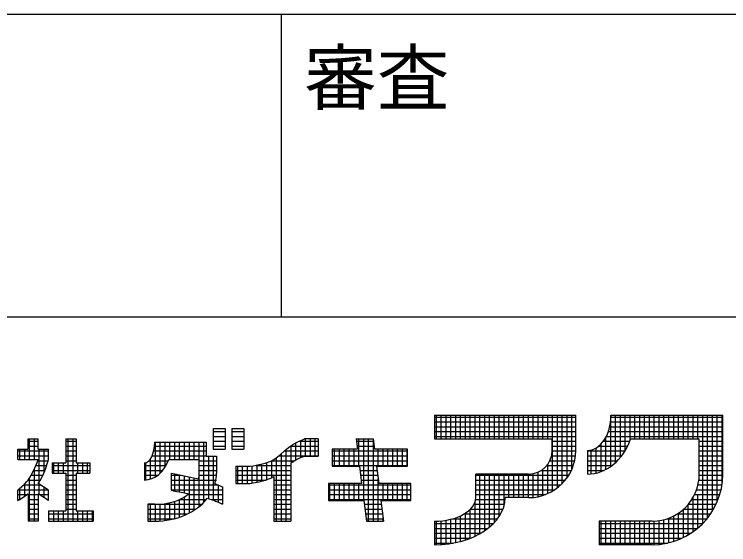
# Model space of a CAD drawing. Units: millimetres, scale not verified. Extents: x -22990 to 8910, y -6308 to 6308.
# Drawn here: x 1229 to 2114, y -5714 to -5056 of the extents above; entities that cross this region are included whole.
import ezdxf
from ezdxf.enums import TextEntityAlignment as Align

# ---------------------------------------------------------------- set-up
doc = ezdxf.new("R2010")
doc.units = ezdxf.units.MM
doc.header["$LTSCALE"] = 30
doc.layers.add('1-3_Axis_waku', color=7, linetype='Continuous', lineweight=25)
doc.styles.add('ＭＳ ゴシック', font='')
doc.styles.get('ＭＳ ゴシック').set_extended_font_data('MS Gothic')

msp = doc.modelspace()

# ---------------------------------------------------------------- linework, layer by layer
at = {"layer": '1-3_Axis_waku'}
for p, q in [((-7770, -5056.5), (8400, -5056.5)), ((1559.99, -5431.5), (1559.99, -5056.5)), ((239.99, -5431.5), (8399.99, -5431.5)), ((1749.68, -5553.32), (1749.68, -5582.48)), ((1749.68, -5553.32), (1924.64, -5553.32)), ((1749.68, -5555.58), (1924.64, -5555.58)), ((1751.98, -5582.48), (1751.98, -5553.32)), ((1757.98, -5582.48), (1757.98, -5553.32)), ((1763.98, -5582.48), (1763.98, -5553.32)), ((1769.98, -5582.48), (1769.98, -5553.32)), ((1775.98, -5582.48), (1775.98, -5553.32)), ((1781.98, -5582.48), (1781.98, -5553.32)), ((1787.98, -5582.48), (1787.98, -5553.32)), ((1793.98, -5582.48), (1793.98, -5553.32)), ((1799.98, -5582.48), (1799.98, -5553.32)), ((1805.98, -5582.48), (1805.98, -5553.32)), ((1811.98, -5582.48), (1811.98, -5553.32)), ((1817.98, -5582.48), (1817.98, -5553.32)), ((1823.98, -5582.48), (1823.98, -5553.32)), ((1829.98, -5582.48), (1829.98, -5553.32)), ((1835.98, -5582.48), (1835.98, -5553.32)), ((1841.98, -5582.48), (1841.98, -5553.32)), ((1847.98, -5582.48), (1847.98, -5553.32)), ((1853.99, -5582.48), (1853.99, -5553.32)), ((1859.99, -5582.48), (1859.99, -5553.32)), ((1865.98, -5582.48), (1865.98, -5553.32)), ((1871.99, -5582.48), (1871.99, -5553.32)), ((1877.99, -5582.48), (1877.99, -5553.32)), ((1883.99, -5582.48), (1883.99, -5553.32)), ((1889.99, -5582.48), (1889.99, -5553.32)), ((1895.99, -5647.27), (1895.99, -5553.32)), ((1901.99, -5643.2), (1901.99, -5553.32)), ((1907.99, -5637.86), (1907.99, -5553.32)), ((1913.99, -5630.65), (1913.99, -5553.32)), ((1919.99, -5619.87), (1919.99, -5553.32)), ((1924.64, -5597.06), (1924.64, -5553.32)), ((1967.98, -5616.74), (1967.98, -5553.32)), ((1968.34, -5555.58), (2106.89, -5555.58)), ((1968.38, -5553.32), (2106.89, -5553.32)), ((1973.98, -5611.86), (1973.98, -5553.32)), ((1979.98, -5605.46), (1979.98, -5553.32)), ((1985.98, -5596.88), (1985.98, -5553.32)), ((1991.98, -5584.38), (1991.98, -5553.32)), ((1997.98, -5582.48), (1997.98, -5553.32)), ((2003.98, -5582.48), (2003.98, -5553.32)), ((2009.98, -5582.48), (2009.98, -5553.32)), ((2015.98, -5582.48), (2015.98, -5553.32)), ((2021.98, -5582.48), (2021.98, -5553.32)), ((2027.99, -5582.48), (2027.99, -5553.32)), ((2033.98, -5582.48), (2033.98, -5553.32)), ((2039.98, -5582.48), (2039.98, -5553.32)), ((2045.99, -5582.48), (2045.99, -5553.32)), ((2051.99, -5582.48), (2051.99, -5553.32)), ((2057.99, -5582.48), (2057.99, -5553.32)), ((2063.99, -5582.48), (2063.99, -5553.32)), ((2069.99, -5582.48), (2069.99, -5553.32)), ((2075.99, -5582.48), (2075.99, -5553.32)), ((2081.99, -5687.34), (2081.99, -5553.32)), ((2087.99, -5680.52), (2087.99, -5553.32)), ((2093.99, -5671.94), (2093.99, -5553.32)), ((2099.99, -5660.26), (2099.99, -5553.32)), ((2105.99, -5638.71), (2105.99, -5553.32)), ((2106.89, -5626.22), (2106.89, -5553.32)), ((1749.68, -5561.58), (1924.64, -5561.58)), ((1967.85, -5561.58), (2106.89, -5561.58)), ((1475.34, -5569.79), (1475.34, -5595.29)), ((1475.34, -5573.58), (1490.24, -5573.58)), ((1498.69, -5569.79), (1498.69, -5595.29)), ((1498.69, -5573.58), (1513.59, -5573.58)), ((1749.68, -5567.58), (1924.64, -5567.58)), ((1749.68, -5573.58), (1924.64, -5573.58)), ((1965.06, -5573.58), (2106.89, -5573.58)), ((1966.78, -5567.58), (2106.89, -5567.58)), ((1246.11, -5582.54), (1258.86, -5582.54)), ((1246.11, -5595.29), (1246.11, -5582.54)), ((1247.99, -5608.04), (1247.99, -5582.54)), ((1253.99, -5608.04), (1253.99, -5582.54)), ((1258.86, -5595.29), (1258.86, -5582.54)), ((1292.86, -5582.54), (1305.61, -5582.54)), ((1292.86, -5582.54), (1292.86, -5612.29)), ((1295.99, -5684.54), (1295.99, -5582.54)), ((1301.99, -5684.54), (1301.99, -5582.54)), ((1305.61, -5582.54), (1305.61, -5612.29)), ((1475.34, -5579.58), (1490.24, -5579.58)), ((1498.69, -5579.58), (1513.59, -5579.58)), ((1583.99, -5605.83), (1583.99, -5584.58)), ((1605.77, -5582.54), (1588.77, -5582.54)), ((1589.99, -5603.79), (1589.99, -5582.54)), ((1595.99, -5603.79), (1595.99, -5582.54)), ((1601.99, -5603.79), (1601.99, -5582.54)), ((1605.77, -5582.54), (1605.77, -5603.79)), ((1652.52, -5582.54), (1673.77, -5582.54)), ((1652.52, -5582.54), (1654.11, -5595.29)), ((1655.98, -5616.54), (1655.98, -5582.54)), ((1661.99, -5659.04), (1661.99, -5582.54)), ((1667.99, -5684.54), (1667.99, -5582.54)), ((1673.77, -5582.54), (1675.36, -5595.29)), ((1673.99, -5684.54), (1673.99, -5584.29)), ((1749.68, -5579.58), (1924.64, -5579.58)), ((1749.68, -5582.48), (1895.48, -5582.48)), ((1895.48, -5597.06), (1895.48, -5582.48)), ((1961.98, -5620.44), (1961.98, -5580.66)), ((1962.54, -5579.58), (2106.89, -5579.58)), ((1992.67, -5582.48), (2077.73, -5582.48)), ((2077.73, -5626.22), (2077.73, -5582.48)), ((1246.11, -5585.58), (1258.86, -5585.58)), ((1246.11, -5591.58), (1258.86, -5591.58)), ((1292.86, -5585.58), (1305.61, -5585.58)), ((1292.86, -5591.58), (1305.61, -5591.58)), ((1402.86, -5591.58), (1466.84, -5591.58)), ((1403.09, -5586.79), (1466.84, -5586.79)), ((1403.98, -5629.6), (1403.98, -5586.79)), ((1409.98, -5624.94), (1409.98, -5586.79)), ((1415.98, -5617.47), (1415.98, -5586.79)), ((1421.99, -5608.04), (1421.99, -5586.79)), ((1427.98, -5608.04), (1427.98, -5586.79)), ((1433.99, -5608.04), (1433.99, -5586.79)), ((1439.99, -5608.04), (1439.99, -5586.79)), ((1445.98, -5608.04), (1445.98, -5586.79)), ((1451.99, -5608.04), (1451.99, -5586.79)), ((1457.99, -5608.04), (1457.99, -5586.79)), ((1463.99, -5661.04), (1463.99, -5586.79)), ((1475.34, -5585.58), (1490.24, -5585.58)), ((1475.34, -5591.58), (1490.24, -5591.58)), ((1498.69, -5585.58), (1513.59, -5585.58)), ((1498.69, -5591.58), (1513.59, -5591.58)), ((1571.61, -5591.58), (1605.77, -5591.58)), ((1571.99, -5611.08), (1571.99, -5590.89)), ((1577.99, -5608.45), (1577.99, -5587.04)), ((1581.75, -5585.58), (1605.77, -5585.58)), ((1652.9, -5585.58), (1674.15, -5585.58)), ((1653.65, -5591.58), (1674.9, -5591.58)), ((1895.48, -5585.58), (1924.64, -5585.58)), ((1895.48, -5591.58), (1924.64, -5591.58)), ((1953.35, -5591.58), (1988.86, -5591.58)), ((1955.98, -5623.14), (1955.98, -5589.11)), ((1958.91, -5585.58), (1991.52, -5585.58)), ((2077.73, -5585.58), (2106.89, -5585.58)), ((2077.73, -5591.58), (2106.89, -5591.58)), ((1233.36, -5608.04), (1233.36, -5595.29)), ((1233.36, -5595.29), (1246.11, -5595.29)), ((1233.36, -5597.58), (1271.61, -5597.58)), ((1235.98, -5608.04), (1235.98, -5595.29)), ((1241.99, -5608.04), (1241.99, -5595.29)), ((1258.86, -5595.29), (1271.61, -5595.29)), ((1259.99, -5651.29), (1259.99, -5595.29)), ((1265.99, -5624.37), (1265.99, -5595.29)), ((1271.61, -5608.04), (1271.61, -5595.29)), ((1292.86, -5597.58), (1305.61, -5597.58)), ((1401.89, -5597.58), (1466.84, -5597.58)), ((1475.34, -5595.29), (1490.24, -5595.29)), ((1498.69, -5595.29), (1513.59, -5595.29)), ((1559.99, -5684.54), (1559.99, -5600.78)), ((1564.11, -5597.58), (1605.77, -5597.58)), ((1565.99, -5684.54), (1565.99, -5595.48)), ((1622.77, -5595.29), (1622.77, -5616.54)), ((1654.11, -5595.29), (1622.77, -5595.29)), ((1622.77, -5597.58), (1716.27, -5597.58)), ((1625.98, -5616.54), (1625.98, -5595.29)), ((1631.98, -5616.54), (1631.98, -5595.29)), ((1637.98, -5616.54), (1637.98, -5595.29)), ((1643.99, -5616.54), (1643.99, -5595.29)), ((1649.99, -5616.54), (1649.99, -5595.29)), ((1716.27, -5595.29), (1675.36, -5595.29)), ((1679.99, -5616.54), (1679.99, -5595.29)), ((1685.99, -5616.54), (1685.99, -5595.29)), ((1691.99, -5616.54), (1691.99, -5595.29)), ((1697.99, -5616.54), (1697.99, -5595.29)), ((1703.99, -5616.54), (1703.99, -5595.29)), ((1709.99, -5616.54), (1709.99, -5595.29)), ((1715.99, -5616.54), (1715.99, -5595.29)), ((1716.27, -5616.54), (1716.27, -5595.29)), ((1895.48, -5597.58), (1924.64, -5597.58)), ((1939.22, -5597.06), (1939.22, -5626.22)), ((1939.22, -5597.58), (1985.56, -5597.58)), ((1943.98, -5625.97), (1943.98, -5596.47)), ((1949.98, -5624.97), (1949.98, -5593.97)), ((2077.73, -5597.58), (2106.89, -5597.58)), ((1233.36, -5603.58), (1271.61, -5603.58)), ((1233.36, -5608.04), (1258.86, -5608.04)), ((1258.31, -5609.58), (1271.61, -5609.58)), ((1292.86, -5603.58), (1305.61, -5603.58)), ((1292.86, -5609.58), (1305.61, -5609.58)), ((1396.05, -5609.58), (1420.02, -5609.58)), ((1397.98, -5632.34), (1397.98, -5607.19)), ((1399.93, -5603.58), (1466.84, -5603.58)), ((1420.62, -5608.04), (1458.34, -5608.04)), ((1458.34, -5625.04), (1458.34, -5608.04)), ((1458.34, -5609.58), (1479.59, -5609.58)), ((1469.99, -5656.36), (1469.99, -5603.79)), ((1475.99, -5658.64), (1475.99, -5603.79)), ((1479.59, -5603.79), (1479.59, -5625.04)), ((1547.99, -5630.63), (1547.99, -5609.56)), ((1549.12, -5609.58), (1576.29, -5609.58)), ((1553.99, -5684.54), (1553.99, -5606.07)), ((1556.61, -5603.58), (1605.77, -5603.58)), ((1588.77, -5603.79), (1605.77, -5603.79)), ((1622.77, -5603.58), (1716.27, -5603.58)), ((1622.77, -5609.58), (1716.27, -5609.58)), ((1892.66, -5609.58), (1923.28, -5609.58)), ((1894.74, -5603.58), (1924.28, -5603.58)), ((1939.22, -5603.58), (1981.46, -5603.58)), ((1939.22, -5609.58), (1976.31, -5609.58)), ((2077.73, -5603.58), (2106.89, -5603.58)), ((2077.73, -5609.58), (2106.89, -5609.58)), ((1253.99, -5684.54), (1253.99, -5619.87)), ((1255.85, -5615.58), (1269.49, -5615.58)), ((1275.86, -5612.29), (1275.86, -5625.04)), ((1275.86, -5612.29), (1292.86, -5612.29)), ((1275.86, -5615.58), (1322.61, -5615.58)), ((1277.99, -5625.04), (1277.99, -5612.29)), ((1283.99, -5625.04), (1283.99, -5612.29)), ((1289.99, -5625.04), (1289.99, -5612.29)), ((1305.61, -5612.29), (1322.61, -5612.29)), ((1307.99, -5625.04), (1307.99, -5612.29)), ((1313.99, -5625.04), (1313.99, -5612.29)), ((1319.99, -5625.04), (1319.99, -5612.29)), ((1322.61, -5612.29), (1322.61, -5625.04)), ((1390.33, -5612.29), (1390.33, -5633.54)), ((1390.33, -5615.58), (1417.12, -5615.58)), ((1391.98, -5633.48), (1391.98, -5612.07)), ((1458.34, -5615.58), (1479.59, -5615.58)), ((1503.76, -5616.54), (1520.77, -5616.54)), ((1505.98, -5637.79), (1505.98, -5616.54)), ((1511.98, -5637.79), (1511.98, -5616.54)), ((1517.98, -5637.79), (1517.98, -5616.54)), ((1523.99, -5637.31), (1523.99, -5616.03)), ((1528.29, -5615.58), (1571.77, -5615.58)), ((1529.98, -5636.21), (1529.98, -5615.07)), ((1535.98, -5635.11), (1535.98, -5614.12)), ((1541.99, -5633.09), (1541.99, -5611.84)), ((1571.77, -5612.29), (1571.77, -5684.54)), ((1622.77, -5615.58), (1716.27, -5615.58)), ((1622.77, -5616.54), (1656.77, -5616.54)), ((1656.77, -5616.54), (1659.43, -5637.79)), ((1678.02, -5616.54), (1716.27, -5616.54)), ((1678.02, -5616.54), (1680.67, -5637.79)), ((1888.84, -5615.58), (1921.62, -5615.58)), ((1889.99, -5650.36), (1889.99, -5614.09)), ((1939.22, -5615.58), (1969.56, -5615.58)), ((2077.73, -5615.58), (2106.89, -5615.58)), ((1250, -5627.58), (1264.71, -5627.58)), ((1253.18, -5621.58), (1267.1, -5621.58)), ((1275.86, -5621.58), (1322.61, -5621.58)), ((1275.86, -5625.04), (1292.86, -5625.04)), ((1292.86, -5625.04), (1292.86, -5671.79)), ((1292.86, -5627.58), (1305.61, -5627.58)), ((1305.61, -5625.04), (1322.61, -5625.04)), ((1305.61, -5625.04), (1305.61, -5671.79)), ((1390.33, -5621.58), (1413.04, -5621.58)), ((1390.33, -5627.58), (1406.94, -5627.58)), ((1423.49, -5625.04), (1423.49, -5646.29)), ((1423.49, -5627.58), (1435.99, -5627.58)), ((1427.98, -5647.2), (1427.98, -5625.91)), ((1433.99, -5648.42), (1433.99, -5627.16)), ((1439.99, -5649.64), (1439.99, -5628.41)), ((1458.34, -5621.58), (1479.59, -5621.58)), ((1458.34, -5627.58), (1479.59, -5627.58)), ((1503.76, -5621.58), (1571.77, -5621.58)), ((1503.76, -5627.58), (1571.77, -5627.58)), ((1657.4, -5621.58), (1678.65, -5621.58)), ((1658.15, -5627.58), (1679.4, -5627.58)), ((1800.71, -5655.38), (1800.71, -5626.22)), ((1866.32, -5626.22), (1800.71, -5626.22)), ((1800.71, -5627.58), (1916.02, -5627.58)), ((1805.98, -5700.01), (1805.98, -5626.22)), ((1811.98, -5696.31), (1811.98, -5626.22)), ((1817.98, -5691.81), (1817.98, -5626.22)), ((1823.98, -5686.16), (1823.98, -5626.22)), ((1829.98, -5678.51), (1829.98, -5626.22)), ((1835.98, -5664.9), (1835.98, -5626.22)), ((1841.98, -5655.38), (1841.98, -5626.22)), ((1847.98, -5655.38), (1847.98, -5626.22)), ((1853.99, -5655.38), (1853.99, -5626.22)), ((1859.99, -5655.38), (1859.99, -5626.22)), ((1865.98, -5655.38), (1865.98, -5626.22)), ((1871.99, -5655.1), (1871.99, -5625.66)), ((1877.99, -5654.2), (1877.99, -5623.78)), ((1882.1, -5621.58), (1919.24, -5621.58)), ((1883.99, -5652.64), (1883.99, -5620.26)), ((1939.22, -5621.58), (1959.69, -5621.58)), ((2077.71, -5627.58), (2106.88, -5627.58)), ((2077.73, -5621.58), (2106.89, -5621.58)), ((1246.51, -5633.58), (1261.56, -5633.58)), ((1247.99, -5684.54), (1247.99, -5631.23)), ((1271.61, -5646.29), (1258.86, -5637.79)), ((1292.86, -5633.58), (1305.61, -5633.58)), ((1423.49, -5633.58), (1479.59, -5633.58)), ((1445.98, -5674.3), (1445.98, -5629.66)), ((1451.99, -5670.79), (1451.99, -5630.92)), ((1457.99, -5666.47), (1457.99, -5629.51)), ((1503.76, -5633.58), (1541.08, -5633.58)), ((1550.51, -5629.29), (1550.51, -5684.54)), ((1550.51, -5633.58), (1571.77, -5633.58)), ((1618.52, -5637.79), (1618.52, -5659.04)), ((1659.43, -5637.79), (1618.52, -5637.79)), ((1619.98, -5659.04), (1619.98, -5637.79)), ((1625.98, -5659.04), (1625.98, -5637.79)), ((1631.98, -5659.04), (1631.98, -5637.79)), ((1637.98, -5659.04), (1637.98, -5637.79)), ((1643.99, -5659.04), (1643.99, -5637.79)), ((1649.99, -5659.04), (1649.99, -5637.79)), ((1655.98, -5659.04), (1655.98, -5637.79)), ((1658.9, -5633.58), (1680.15, -5633.58)), ((1679.99, -5684.54), (1679.99, -5632.29)), ((1720.52, -5637.79), (1680.67, -5637.79)), ((1685.99, -5659.04), (1685.99, -5637.79)), ((1691.99, -5659.04), (1691.99, -5637.79)), ((1697.99, -5659.04), (1697.99, -5637.79)), ((1703.99, -5659.04), (1703.99, -5637.79)), ((1709.99, -5659.04), (1709.99, -5637.79)), ((1715.99, -5659.04), (1715.99, -5637.79)), ((1720.52, -5659.04), (1720.52, -5637.79)), ((1800.71, -5633.58), (1911.79, -5633.58)), ((2077.26, -5633.58), (2106.58, -5633.58)), ((1233.36, -5659.04), (1233.36, -5646.29)), ((1234.18, -5645.58), (1270.55, -5645.58)), ((1235.98, -5657.45), (1235.98, -5643.94)), ((1240.63, -5639.58), (1261.55, -5639.58)), ((1241.99, -5653.52), (1241.99, -5638.57)), ((1265.99, -5655.29), (1265.99, -5642.54)), ((1271.61, -5659.04), (1271.61, -5646.29)), ((1292.86, -5639.58), (1305.61, -5639.58)), ((1292.86, -5645.58), (1305.61, -5645.58)), ((1423.49, -5639.58), (1481.58, -5639.58)), ((1423.49, -5645.58), (1487.24, -5645.58)), ((1481.99, -5660.92), (1481.99, -5639.77)), ((1487.24, -5642.04), (1487.24, -5663.29)), ((1550.51, -5639.58), (1571.77, -5639.58)), ((1550.51, -5645.58), (1571.77, -5645.58)), ((1618.52, -5639.58), (1720.52, -5639.58)), ((1618.52, -5645.58), (1720.52, -5645.58)), ((1800.71, -5639.58), (1906.23, -5639.58)), ((1800.71, -5645.58), (1898.68, -5645.58)), ((2074.42, -5645.58), (2104.72, -5645.58)), ((2076.18, -5639.58), (2105.86, -5639.58)), ((1233.36, -5651.58), (1244.94, -5651.58)), ((1246.11, -5650.54), (1246.11, -5684.54)), ((1246.11, -5651.58), (1258.86, -5651.58)), ((1258.86, -5650.54), (1258.86, -5684.54)), ((1271.61, -5659.04), (1258.86, -5650.54)), ((1260.42, -5651.58), (1271.61, -5651.58)), ((1292.86, -5651.58), (1305.61, -5651.58)), ((1439.99, -5677.15), (1439.99, -5654.42)), ((1444.06, -5651.58), (1487.24, -5651.58)), ((1550.51, -5651.58), (1571.77, -5651.58)), ((1618.52, -5651.58), (1720.52, -5651.58)), ((1800.71, -5651.58), (1887.02, -5651.58)), ((1866.32, -5655.38), (1837.16, -5655.38)), ((2069.99, -5697.59), (2069.99, -5655.25)), ((2071.92, -5651.58), (2103.13, -5651.58)), ((2075.99, -5692.94), (2075.99, -5651.58)), ((1233.36, -5657.58), (1235.79, -5657.58)), ((1246.11, -5657.58), (1258.86, -5657.58)), ((1246.11, -5663.58), (1258.86, -5663.58)), ((1269.42, -5657.58), (1271.61, -5657.58)), ((1292.86, -5657.58), (1305.61, -5657.58)), ((1292.86, -5663.58), (1305.61, -5663.58)), ((1394.59, -5663.29), (1394.59, -5684.54)), ((1403.09, -5663.29), (1394.59, -5663.29)), ((1394.59, -5663.58), (1461.37, -5663.58)), ((1397.98, -5684.4), (1397.98, -5663.29)), ((1403.98, -5684.53), (1403.98, -5663.2)), ((1409.98, -5684.29), (1409.98, -5663.24)), ((1415.98, -5683.68), (1415.98, -5662.73)), ((1421.99, -5682.69), (1421.99, -5661.68)), ((1427.98, -5681.29), (1427.98, -5660.01)), ((1433.99, -5679.46), (1433.99, -5657.65)), ((1434.14, -5657.58), (1467.13, -5657.58)), ((1472.92, -5657.58), (1487.24, -5657.58)), ((1550.51, -5657.58), (1571.77, -5657.58)), ((1550.51, -5663.58), (1571.77, -5663.58)), ((1618.52, -5657.58), (1720.52, -5657.58)), ((1618.52, -5659.04), (1662.08, -5659.04)), ((1662.08, -5659.04), (1665.27, -5684.54)), ((1662.65, -5663.58), (1683.9, -5663.58)), ((1683.33, -5659.04), (1720.52, -5659.04)), ((1683.33, -5659.04), (1686.52, -5684.54)), ((1798.65, -5663.58), (1836.29, -5663.58)), ((1799.98, -5703.09), (1799.98, -5660.29)), ((1800.56, -5657.58), (1837.1, -5657.58)), ((2063.99, -5701.49), (2063.99, -5663.82)), ((2064.19, -5663.58), (2098.51, -5663.58)), ((2068.58, -5657.58), (2101.07, -5657.58)), ((1246.11, -5669.58), (1258.86, -5669.58)), ((1271.61, -5671.79), (1271.61, -5684.54)), ((1271.61, -5671.79), (1292.86, -5671.79)), ((1271.98, -5684.54), (1271.98, -5671.79)), ((1277.99, -5684.54), (1277.99, -5671.79)), ((1283.99, -5684.54), (1283.99, -5671.79)), ((1289.99, -5684.54), (1289.99, -5671.79)), ((1292.86, -5669.58), (1305.61, -5669.58)), ((1305.61, -5671.79), (1326.86, -5671.79)), ((1307.99, -5684.54), (1307.99, -5671.79)), ((1313.99, -5684.54), (1313.99, -5671.79)), ((1319.99, -5684.54), (1319.99, -5671.79)), ((1325.99, -5684.54), (1325.99, -5671.79)), ((1326.86, -5671.79), (1326.86, -5684.54)), ((1394.59, -5669.58), (1453.8, -5669.58)), ((1550.51, -5669.58), (1571.77, -5669.58)), ((1663.4, -5669.58), (1684.65, -5669.58)), ((1793.98, -5705.66), (1793.98, -5669.85)), ((1794.25, -5669.58), (1834.52, -5669.58)), ((2057.99, -5704.73), (2057.99, -5669.95)), ((2058.41, -5669.58), (2095.39, -5669.58)), ((1246.11, -5675.58), (1258.86, -5675.58)), ((1246.11, -5681.58), (1258.86, -5681.58)), ((1271.61, -5675.58), (1326.86, -5675.58)), ((1271.61, -5681.58), (1326.86, -5681.58)), ((1394.59, -5675.58), (1443.44, -5675.58)), ((1394.59, -5681.58), (1426.88, -5681.58)), ((1550.51, -5675.58), (1571.77, -5675.58)), ((1550.51, -5681.58), (1571.77, -5681.58)), ((1664.15, -5675.58), (1685.4, -5675.58)), ((1664.9, -5681.58), (1686.15, -5681.58)), ((1685.99, -5684.54), (1685.99, -5680.3)), ((1769.98, -5712.1), (1769.98, -5682.13)), ((1772.07, -5681.58), (1827.83, -5681.58)), ((1775.98, -5711), (1775.98, -5680.37)), ((1781.98, -5709.57), (1781.98, -5677.95)), ((1786.48, -5675.58), (1831.74, -5675.58)), ((1787.98, -5707.81), (1787.98, -5674.65)), ((2037.74, -5681.58), (2087.14, -5681.58)), ((2039.98, -5711.24), (2039.98, -5680.79)), ((2045.99, -5709.56), (2045.99, -5678.13)), ((2050.47, -5675.58), (2091.63, -5675.58)), ((2051.99, -5707.4), (2051.99, -5674.59)), ((1258.86, -5684.54), (1246.11, -5684.54)), ((1271.61, -5684.54), (1326.86, -5684.54)), ((1394.59, -5684.54), (1405.05, -5684.54)), ((1550.51, -5684.54), (1571.77, -5684.54)), ((1665.27, -5684.54), (1686.52, -5684.54)), ((1749.68, -5684.54), (1749.68, -5713.7)), ((1749.68, -5687.58), (1822.61, -5687.58)), ((1751.98, -5713.67), (1751.98, -5684.51)), ((1757.98, -5713.43), (1757.98, -5684.15)), ((1763.98, -5712.91), (1763.98, -5683.37)), ((1953.8, -5684.54), (1953.8, -5713.7)), ((2019.41, -5684.54), (1953.8, -5684.54)), ((1953.8, -5687.58), (2081.76, -5687.58)), ((1955.98, -5713.7), (1955.98, -5684.54)), ((1961.98, -5713.7), (1961.98, -5684.54)), ((1967.98, -5713.7), (1967.98, -5684.54)), ((1973.98, -5713.7), (1973.98, -5684.54)), ((1979.98, -5713.7), (1979.98, -5684.54)), ((1985.98, -5713.7), (1985.98, -5684.54)), ((1991.98, -5713.7), (1991.98, -5684.54)), ((1997.98, -5713.7), (1997.98, -5684.54)), ((2003.98, -5713.7), (2003.98, -5684.54)), ((2009.98, -5713.7), (2009.98, -5684.54)), ((2015.98, -5713.7), (2015.98, -5684.54)), ((2021.98, -5713.66), (2021.98, -5684.48)), ((2027.99, -5713.28), (2027.99, -5683.9)), ((2033.98, -5712.47), (2033.98, -5682.69)), ((1749.68, -5693.58), (1815.77, -5693.58)), ((1749.68, -5699.58), (1806.74, -5699.58)), ((1953.8, -5693.58), (2075.22, -5693.58)), ((1953.8, -5699.58), (2067.06, -5699.58)), ((1749.68, -5705.58), (1794.19, -5705.58)), ((1953.8, -5705.58), (2056.21, -5705.58)), ((1749.68, -5711.58), (1773.01, -5711.58)), ((1953.8, -5711.58), (2038.54, -5711.58)), ((2019.41, -5713.7), (1953.8, -5713.7))]:
    msp.add_line(p, q, dxfattribs=at)
for points in [[(1475.34, -5569.79), (1490.24, -5569.79), (1490.24, -5595.29)], [(1498.69, -5569.79), (1513.59, -5569.79), (1513.59, -5595.29)], [(1520.77, -5616.54), (1525.17, -5615.84), (1532.68, -5614.46), (1539.94, -5612.62), (1546.79, -5610.02), (1550.51, -5608.04), (1553.62, -5605.97), (1558.71, -5601.9), (1563.66, -5597.54), (1568.71, -5593.28), (1571.77, -5591.04), (1573.99, -5589.61), (1577.97, -5587.39), (1582.1, -5585.41), (1586.31, -5583.57), (1588.77, -5582.54)], [(1466.84, -5586.79), (1466.84, -5603.79), (1479.59, -5603.79)], [(1233.36, -5646.29), (1235.26, -5644.6), (1238.5, -5641.66), (1241.61, -5638.63), (1244.53, -5635.46), (1246.11, -5633.54), (1248.39, -5630.35), (1251.82, -5624.48), (1254.75, -5618.25), (1257.39, -5611.82), (1258.86, -5608.04)], [(1258.86, -5637.79), (1261.32, -5634.06), (1264.87, -5627.2), (1267.75, -5619.94), (1270.25, -5612.44), (1271.61, -5608.04)], [(1571.77, -5612.29), (1573.99, -5610.86), (1577.97, -5608.64), (1582.1, -5606.66), (1586.31, -5604.82), (1588.77, -5603.79)], [(1503.76, -5616.54), (1503.76, -5637.79), (1520.77, -5637.79)], [(1423.49, -5625.04), (1427.99, -5625.95), (1435.76, -5627.53), (1443.53, -5629.15), (1451.29, -5630.83), (1455.79, -5631.84), (1457.43, -5632.22)], [(1520.77, -5637.79), (1525.17, -5637.09), (1532.68, -5635.72), (1539.94, -5633.87), (1546.79, -5631.26), (1550.51, -5629.29)], [(1423.49, -5646.29), (1427.99, -5647.2), (1435.76, -5648.78), (1443.53, -5650.4), (1445.11, -5650.74)], [(1477.74, -5638.05), (1478.48, -5638.33), (1480.94, -5639.32), (1483.39, -5640.36), (1485.83, -5641.42), (1487.24, -5642.04)], [(1233.36, -5659.04), (1235.17, -5657.91), (1238.29, -5655.95), (1241.36, -5653.93), (1244.39, -5651.82), (1246.11, -5650.54)], [(1468.25, -5656.21), (1469.08, -5656.43), (1474.14, -5658.01), (1477.04, -5659.04), (1478.48, -5659.58), (1480.94, -5660.57), (1483.39, -5661.61), (1485.83, -5662.67), (1487.24, -5663.29)]]:
    msp.add_lwpolyline(points, dxfattribs=at)
for centre, radius in [((1866.32, -5597.06), 29.16), ((1866.32, -5597.06), 58.32), ((2019.41, -5626.22), 87.48), ((2019.41, -5626.22), 58.32)]:
    msp.add_arc(centre, radius, 270, 0, dxfattribs=at)
for centre, major_axis, ratio, start_param, end_param in [((1939.22, -5553.32), (0, 43.74), 0.6666, 3.141593, 4.712389), ((1939.22, -5553.32), (0, 72.9), 0.8, 3.141593, 4.300872), ((1390.33, -5586.79), (0, 25.5), 0.5, 3.141593, 4.712389), ((1390.33, -5586.79), (0, 46.75), 0.7272, 3.141593, 4.240528), ((1407.34, -5625.04), (51, 0), 0.75, 6.094383, 6.283185), ((1403.09, -5625.04), (76.5, 0), 0.7777, 6.062636, 6.283185), ((1407.34, -5625.04), (51, 0), 0.75, 4.628959, 5.546233), ((1749.68, -5655.38), (51.03, 0), 0.5714, 4.712389, 6.283185), ((1749.68, -5655.38), (87.48, 0), 0.6666, 4.712389, 6.283185), ((1403.09, -5625.04), (76.5, 0), 0.7777, 4.712389, 5.73178)]:
    msp.add_ellipse(centre, major_axis=major_axis, ratio=ratio, start_param=start_param, end_param=end_param, dxfattribs=at)

# ---------------------------------------------------------------- texts
at = {"layer": '1-3_Axis_waku', "style": 'ＭＳ ゴシック'}
msp.add_text('審査', height=65.98, dxfattribs=at).set_placement((1588.26, -5187.88), align=Align.BOTTOM_LEFT)

doc.saveas('drawing.dxf')
